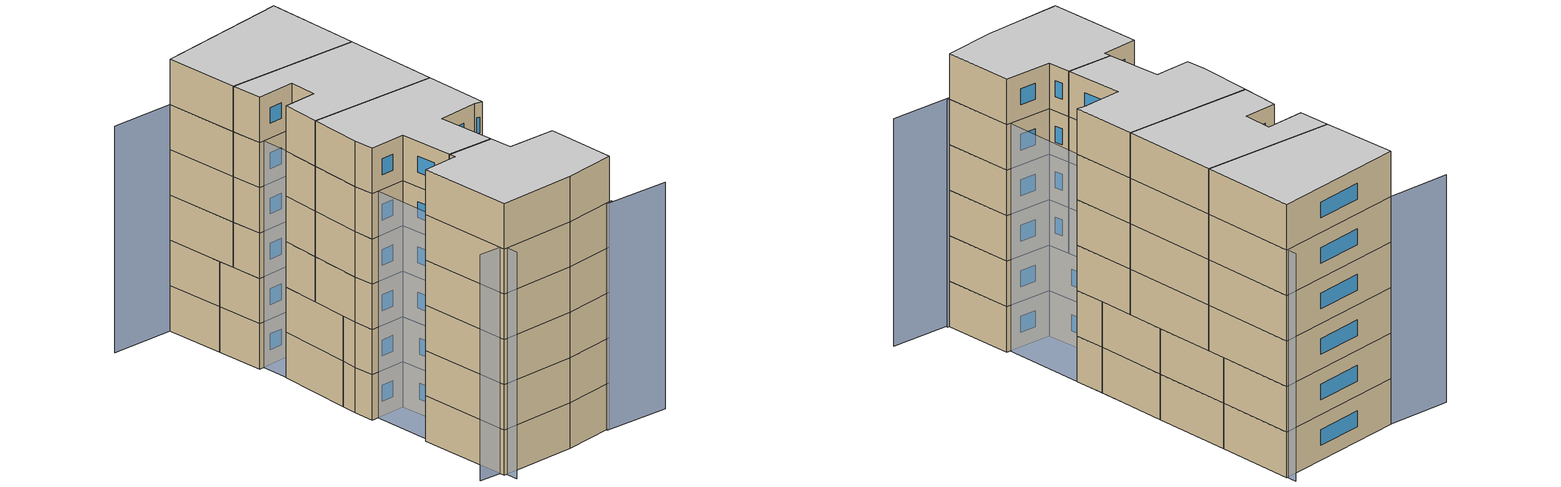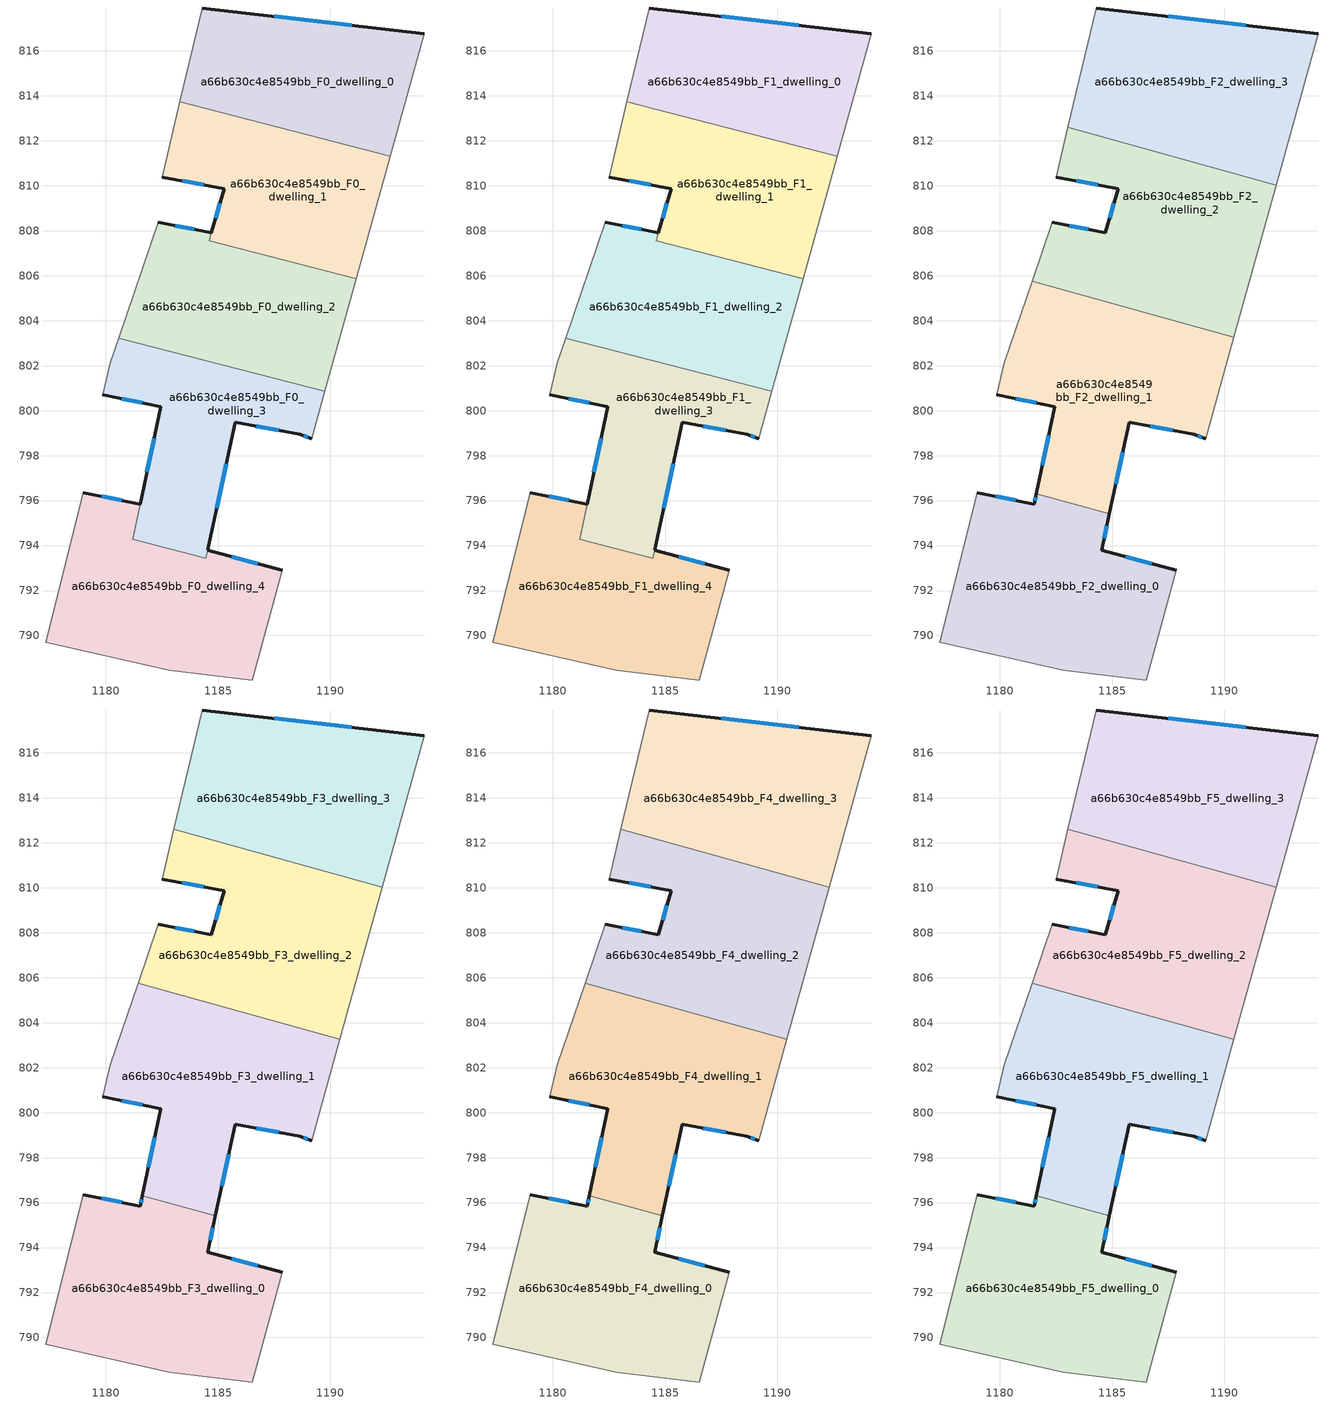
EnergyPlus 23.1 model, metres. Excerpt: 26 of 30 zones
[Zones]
a66b630c4e8549bb_F0_dwelling_0
 floor ground (EU_floor_Construction): 1194.17,816.77 1192.65,811.33 1183.3,813.74 1184.29,817.91 z0
 wall outside (EU_wall_Construction): 1194.17,816.77 1184.29,817.91 z0:3
 wall to a66b630c4e8549bb_F0_dwelling_1 (EU_wall_Construction): 1183.3,813.74 1192.65,811.33 z0:3
 wall adiabatic (EU_wall_Construction): 1184.29,817.91 1183.3,813.74 / 1192.65,811.33 1194.17,816.77 z0:3
 window (EU_Window_Construction): 1190.95,817.14 1187.5,817.54 z0.98:2.02
a66b630c4e8549bb_F0_dwelling_1
 floor ground (EU_floor_Construction): 1192.65,811.33 1191.14,805.87 1184.6,807.56 1184.7,807.92 1185.27,809.87 1182.51,810.39 1183.3,813.74 z0
 wall outside (EU_wall_Construction): 1182.51,810.39 1185.27,809.87 1184.7,807.92 z0:3
 wall adiabatic (EU_wall_Construction): 1183.3,813.74 1182.51,810.39 / 1191.14,805.87 1192.65,811.33 z0:3
 wall to a66b630c4e8549bb_F0_dwelling_2 (EU_wall_Construction): 1184.7,807.91 1184.6,807.56 1191.14,805.87 z0:3
 window (EU_Window_Construction): 1183.41,810.22 1184.37,810.04 / 1185.09,809.23 1184.89,808.55 z0.98:2.02
a66b630c4e8549bb_F0_dwelling_2
 floor ground (EU_floor_Construction): 1191.14,805.87 1189.75,800.86 1180.58,803.23 1182.33,808.38 1184.7,807.91 1184.6,807.56 z0
 wall outside (EU_wall_Construction): 1184.7,807.91 1182.33,808.38 z0:3
 wall adiabatic (EU_wall_Construction): 1182.33,808.38 1180.58,803.23 / 1189.75,800.86 1191.14,805.87 z0:3
 wall to a66b630c4e8549bb_F0_dwelling_3 (EU_wall_Construction): 1180.58,803.23 1189.75,800.86 z0:3
 window (EU_Window_Construction): 1183.93,808.06 1183.1,808.23 z0.98:2.02
a66b630c4e8549bb_F0_dwelling_3
 floor ground (EU_floor_Construction): 1189.75,800.86 1189.16,798.74 1188.63,798.95 1185.77,799.48 1184.45,793.43 1181.2,794.28 1182.46,800.17 1179.88,800.7 1180.21,802.13 1180.58,803.23 z0
 wall outside (EU_wall_Construction): 1179.88,800.7 1182.46,800.17 1181.53,795.84 / 1184.53,793.8 1185.77,799.48 1188.63,798.95 1189.16,798.74 z0:3
 wall to a66b630c4e8549bb_F0_dwelling_4 (EU_wall_Construction): 1181.53,795.84 1181.19,794.28 / 1184.45,793.43 1184.53,793.8 / 1181.2,794.28 1184.44,793.44 z0:3
 wall adiabatic (EU_wall_Construction): 1180.58,803.23 1180.21,802.13 1179.88,800.7 / 1189.16,798.74 1189.75,800.86 z0:3
 window (EU_Window_Construction): 1182.16,798.76 1181.83,797.25 / 1180.72,800.53 1181.62,800.34 / 1188.8,798.88 1188.99,798.81 / 1186.7,799.31 1187.7,799.12 / 1184.93,795.65 1185.37,797.63 z0.98:2.02
a66b630c4e8549bb_F0_dwelling_4
 floor ground (EU_floor_Construction): 1187.85,792.91 1186.53,788.02 1182.83,788.46 1177.34,789.7 1179.01,796.35 1181.53,795.84 1181.19,794.28 1184.45,793.43 1184.53,793.8 z0
 wall outside (EU_wall_Construction): 1187.85,792.91 1184.53,793.8 / 1181.53,795.84 1179.01,796.35 z0:3
 wall adiabatic (EU_wall_Construction): 1179.01,796.35 1177.34,789.7 1182.83,788.46 1186.53,788.02 1187.85,792.91 z0:3
 window (EU_Window_Construction): 1186.77,793.2 1185.61,793.51 / 1180.71,796.01 1179.83,796.18 z0.98:2.02
a66b630c4e8549bb_F1_dwelling_0
 floor to a66b630c4e8549bb_F0_dwelling_0 (EU_floor_Construction): 1194.17,816.77 1192.65,811.33 1183.3,813.74 1184.29,817.91 z3
 wall outside (EU_wall_Construction): 1194.17,816.77 1184.29,817.91 z3:6
 wall to a66b630c4e8549bb_F1_dwelling_1 (EU_wall_Construction): 1183.3,813.74 1192.65,811.33 z3:6
 wall adiabatic (EU_wall_Construction): 1184.29,817.91 1183.3,813.74 / 1192.65,811.33 1194.17,816.77 z3:6
 window (EU_Window_Construction): 1190.95,817.14 1187.5,817.54 z3.98:5.02
a66b630c4e8549bb_F1_dwelling_1
 floor to a66b630c4e8549bb_F0_dwelling_1 (EU_floor_Construction): 1192.65,811.33 1191.14,805.87 1184.6,807.56 1184.7,807.92 1185.27,809.87 1182.51,810.39 1183.3,813.74 z3
 wall outside (EU_wall_Construction): 1182.51,810.39 1185.27,809.87 1184.7,807.92 z3:6
 wall adiabatic (EU_wall_Construction): 1183.3,813.74 1182.51,810.39 / 1191.14,805.87 1192.65,811.33 z3:6
 wall to a66b630c4e8549bb_F1_dwelling_2 (EU_wall_Construction): 1184.7,807.91 1184.6,807.56 1191.14,805.87 z3:6
 window (EU_Window_Construction): 1183.41,810.22 1184.37,810.04 / 1185.09,809.23 1184.89,808.55 z3.98:5.02
a66b630c4e8549bb_F1_dwelling_2
 floor to a66b630c4e8549bb_F0_dwelling_2 (EU_floor_Construction): 1191.14,805.87 1189.75,800.86 1180.58,803.23 1182.33,808.38 1184.7,807.91 1184.6,807.56 z3
 wall outside (EU_wall_Construction): 1184.7,807.91 1182.33,808.38 z3:6
 wall adiabatic (EU_wall_Construction): 1182.33,808.38 1180.58,803.23 / 1189.75,800.86 1191.14,805.87 z3:6
 wall to a66b630c4e8549bb_F1_dwelling_3 (EU_wall_Construction): 1180.58,803.23 1189.75,800.86 z3:6
 window (EU_Window_Construction): 1183.93,808.06 1183.1,808.23 z3.98:5.02
a66b630c4e8549bb_F1_dwelling_3
 floor to a66b630c4e8549bb_F0_dwelling_3 (EU_floor_Construction): 1189.75,800.86 1189.16,798.74 1188.63,798.95 1185.77,799.48 1184.53,793.8 1184.44,793.44 1181.19,794.28 1181.53,795.84 1182.46,800.17 1179.88,800.7 1180.21,802.13 1180.58,803.23 z3
 wall outside (EU_wall_Construction): 1179.88,800.7 1182.46,800.17 1181.53,795.84 / 1184.53,793.8 1185.77,799.48 1188.63,798.95 1189.16,798.74 z3:6
 wall to a66b630c4e8549bb_F1_dwelling_4 (EU_wall_Construction): 1181.53,795.84 1181.19,794.28 / 1184.45,793.43 1184.53,793.8 / 1181.2,794.28 1184.44,793.44 z3:6
 wall adiabatic (EU_wall_Construction): 1180.58,803.23 1180.21,802.13 1179.88,800.7 / 1189.16,798.74 1189.75,800.86 z3:6
 window (EU_Window_Construction): 1182.16,798.76 1181.83,797.25 / 1180.72,800.53 1181.62,800.34 / 1188.8,798.88 1188.99,798.81 / 1186.7,799.31 1187.7,799.12 / 1184.93,795.65 1185.37,797.63 z3.98:5.02
a66b630c4e8549bb_F1_dwelling_4
 floor to a66b630c4e8549bb_F0_dwelling_4 (EU_floor_Construction): 1187.85,792.91 1186.53,788.02 1182.83,788.46 1177.34,789.7 1179.01,796.35 1181.53,795.84 1181.19,794.28 1184.45,793.43 1184.53,793.8 z3
 wall outside (EU_wall_Construction): 1187.85,792.91 1184.53,793.8 / 1181.53,795.84 1179.01,796.35 z3:6
 wall adiabatic (EU_wall_Construction): 1179.01,796.35 1177.34,789.7 1182.83,788.46 1186.53,788.02 1187.85,792.91 z3:6
 window (EU_Window_Construction): 1186.77,793.2 1185.61,793.51 / 1180.71,796.01 1179.83,796.18 z3.98:5.02
a66b630c4e8549bb_F2_dwelling_0
 floor to a66b630c4e8549bb_F1_dwelling_4 (EU_floor_Construction): 1187.85,792.91 1186.53,788.02 1182.83,788.46 1177.34,789.7 1179.01,796.35 1181.53,795.84 1181.19,794.28 1184.45,793.43 1184.53,793.8 z6
 floor to a66b630c4e8549bb_F1_dwelling_3 (EU_floor_Construction): 1184.88,795.41 1184.45,793.44 1181.19,794.28 1181.63,796.31 z6
 wall outside (EU_wall_Construction): 1187.85,792.91 1184.53,793.8 1184.88,795.41 / 1181.63,796.31 1181.53,795.84 1179.01,796.35 z6:9
 wall adiabatic (EU_wall_Construction): 1179.01,796.35 1177.34,789.7 1182.83,788.46 1186.53,788.02 1187.85,792.91 z6:9
 wall to a66b630c4e8549bb_F2_dwelling_1 (EU_wall_Construction): 1184.88,795.41 1181.63,796.31 z6:9
 window (EU_Window_Construction): 1186.77,793.2 1185.61,793.51 / 1180.71,796.01 1179.83,796.18 / 1181.6,796.16 1181.56,795.99 / 1184.64,794.32 1184.77,794.89 z6.98:8.02
a66b630c4e8549bb_F2_dwelling_1
 floor to a66b630c4e8549bb_F1_dwelling_3 (EU_floor_Construction): 1189.75,800.86 1189.16,798.74 1188.63,798.95 1185.77,799.48 1184.88,795.41 1181.63,796.31 1182.46,800.17 1179.88,800.7 1180.21,802.13 1180.58,803.23 z6
 floor to a66b630c4e8549bb_F1_dwelling_2 (EU_floor_Construction): 1190.42,803.27 1189.75,800.86 1180.58,803.23 1181.44,805.75 z6
 wall outside (EU_wall_Construction): 1184.88,795.41 1185.77,799.48 1188.63,798.95 1189.16,798.74 / 1179.88,800.7 1182.46,800.17 1181.63,796.31 z6:9
 wall to a66b630c4e8549bb_F2_dwelling_2 (EU_wall_Construction): 1190.42,803.27 1181.44,805.75 z6:9
 wall adiabatic (EU_wall_Construction): 1189.16,798.74 1190.42,803.27 / 1181.44,805.75 1180.21,802.13 1179.88,800.7 z6:9
 window (EU_Window_Construction): 1188.8,798.88 1188.99,798.81 / 1186.7,799.31 1187.7,799.12 / 1185.17,796.73 1185.48,798.16 / 1182.19,798.92 1181.9,797.57 / 1180.72,800.53 1181.62,800.34 z6.98:8.02
a66b630c4e8549bb_F2_dwelling_2
 floor to a66b630c4e8549bb_F1_dwelling_1 (EU_floor_Construction): 1192.29,810.03 1191.14,805.87 1184.6,807.56 1184.7,807.92 1185.27,809.87 1182.51,810.39 1183.03,812.6 z6
 floor to a66b630c4e8549bb_F1_dwelling_2 (EU_floor_Construction): 1191.14,805.87 1190.42,803.27 1181.44,805.75 1182.33,808.38 1184.7,807.91 1184.6,807.56 z6
 wall outside (EU_wall_Construction): 1182.51,810.39 1185.27,809.87 1184.7,807.91 1182.33,808.38 z6:9
 wall adiabatic (EU_wall_Construction): 1183.03,812.6 1182.51,810.39 / 1190.42,803.27 1192.29,810.03 / 1182.33,808.38 1181.44,805.75 z6:9
 wall to a66b630c4e8549bb_F2_dwelling_3 (EU_wall_Construction): 1192.29,810.03 1183.03,812.6 z6:9
 window (EU_Window_Construction): 1183.93,808.06 1183.1,808.23 / 1185.08,809.23 1184.89,808.55 / 1183.41,810.22 1184.37,810.04 z6.98:8.02
a66b630c4e8549bb_F2_dwelling_3
 floor to a66b630c4e8549bb_F1_dwelling_0 (EU_floor_Construction): 1194.17,816.77 1192.65,811.33 1183.3,813.74 1184.29,817.91 z6
 floor to a66b630c4e8549bb_F1_dwelling_1 (EU_floor_Construction): 1192.65,811.33 1192.29,810.03 1183.03,812.6 1183.3,813.74 z6
 wall outside (EU_wall_Construction): 1194.17,816.77 1184.29,817.91 z6:9
 wall adiabatic (EU_wall_Construction): 1184.29,817.91 1183.03,812.6 / 1192.29,810.03 1194.17,816.77 z6:9
 window (EU_Window_Construction): 1190.95,817.14 1187.5,817.54 z6.98:8.02
a66b630c4e8549bb_F3_dwelling_0
 floor to a66b630c4e8549bb_F2_dwelling_0 (EU_floor_Construction): 1184.88,795.41 1184.53,793.8 1187.85,792.91 1186.53,788.02 1182.83,788.46 1177.34,789.7 1179.01,796.35 1181.53,795.84 1181.63,796.31 z9
 wall outside (EU_wall_Construction): 1187.85,792.91 1184.53,793.8 1184.88,795.41 / 1181.63,796.31 1181.53,795.84 1179.01,796.35 z9:12
 wall adiabatic (EU_wall_Construction): 1179.01,796.35 1177.34,789.7 1182.83,788.46 1186.53,788.02 1187.85,792.91 z9:12
 wall to a66b630c4e8549bb_F3_dwelling_1 (EU_wall_Construction): 1184.88,795.41 1181.63,796.31 z9:12
 window (EU_Window_Construction): 1186.77,793.2 1185.61,793.51 / 1180.71,796.01 1179.83,796.18 / 1181.6,796.16 1181.56,795.99 / 1184.64,794.32 1184.77,794.89 z9.98:11.02
a66b630c4e8549bb_F3_dwelling_1
 floor to a66b630c4e8549bb_F2_dwelling_1 (EU_floor_Construction): 1190.42,803.27 1189.16,798.74 1188.63,798.95 1185.77,799.48 1184.88,795.41 1181.63,796.31 1182.46,800.17 1179.88,800.7 1180.21,802.13 1181.44,805.75 z9
 wall outside (EU_wall_Construction): 1184.88,795.41 1185.77,799.48 1188.63,798.95 1189.16,798.74 / 1179.88,800.7 1182.46,800.17 1181.63,796.31 z9:12
 wall to a66b630c4e8549bb_F3_dwelling_2 (EU_wall_Construction): 1190.42,803.27 1181.44,805.75 z9:12
 wall adiabatic (EU_wall_Construction): 1189.16,798.74 1190.42,803.27 / 1181.44,805.75 1180.21,802.13 1179.88,800.7 z9:12
 window (EU_Window_Construction): 1188.8,798.88 1188.99,798.81 / 1186.7,799.31 1187.7,799.12 / 1185.17,796.73 1185.48,798.16 / 1182.19,798.92 1181.9,797.57 / 1180.72,800.53 1181.62,800.34 z9.98:11.02
a66b630c4e8549bb_F3_dwelling_2
 floor to a66b630c4e8549bb_F2_dwelling_2 (EU_floor_Construction): 1192.29,810.03 1190.42,803.27 1181.44,805.75 1182.33,808.38 1184.7,807.91 1185.27,809.87 1182.51,810.39 1183.03,812.6 z9
 wall outside (EU_wall_Construction): 1182.51,810.39 1185.27,809.87 1184.7,807.91 1182.33,808.38 z9:12
 wall adiabatic (EU_wall_Construction): 1183.03,812.6 1182.51,810.39 / 1190.42,803.27 1192.29,810.03 / 1182.33,808.38 1181.44,805.75 z9:12
 wall to a66b630c4e8549bb_F3_dwelling_3 (EU_wall_Construction): 1192.29,810.03 1183.03,812.6 z9:12
 window (EU_Window_Construction): 1183.93,808.06 1183.1,808.23 / 1185.08,809.23 1184.89,808.55 / 1183.41,810.22 1184.37,810.04 z9.98:11.02
a66b630c4e8549bb_F3_dwelling_3
 floor to a66b630c4e8549bb_F2_dwelling_3 (EU_floor_Construction): 1194.17,816.77 1192.29,810.03 1183.03,812.6 1184.29,817.91 z9
 wall outside (EU_wall_Construction): 1194.17,816.77 1184.29,817.91 z9:12
 wall adiabatic (EU_wall_Construction): 1184.29,817.91 1183.03,812.6 / 1192.29,810.03 1194.17,816.77 z9:12
 window (EU_Window_Construction): 1190.95,817.14 1187.5,817.54 z9.98:11.02
a66b630c4e8549bb_F4_dwelling_0
 floor to a66b630c4e8549bb_F3_dwelling_0 (EU_floor_Construction): 1184.88,795.41 1184.53,793.8 1187.85,792.91 1186.53,788.02 1182.83,788.46 1177.34,789.7 1179.01,796.35 1181.53,795.84 1181.63,796.31 z12
 wall outside (EU_wall_Construction): 1187.85,792.91 1184.53,793.8 1184.88,795.41 / 1181.63,796.31 1181.53,795.84 1179.01,796.35 z12:15
 wall adiabatic (EU_wall_Construction): 1179.01,796.35 1177.34,789.7 1182.83,788.46 1186.53,788.02 1187.85,792.91 z12:15
 wall to a66b630c4e8549bb_F4_dwelling_1 (EU_wall_Construction): 1184.88,795.41 1181.63,796.31 z12:15
 window (EU_Window_Construction): 1186.77,793.2 1185.61,793.51 / 1180.71,796.01 1179.83,796.18 / 1181.6,796.16 1181.56,795.99 / 1184.64,794.32 1184.77,794.89 z12.98:14.02
a66b630c4e8549bb_F4_dwelling_1
 floor to a66b630c4e8549bb_F3_dwelling_1 (EU_floor_Construction): 1190.42,803.27 1189.16,798.74 1188.63,798.95 1185.77,799.48 1184.88,795.41 1181.63,796.31 1182.46,800.17 1179.88,800.7 1180.21,802.13 1181.44,805.75 z12
 wall outside (EU_wall_Construction): 1184.88,795.41 1185.77,799.48 1188.63,798.95 1189.16,798.74 / 1179.88,800.7 1182.46,800.17 1181.63,796.31 z12:15
 wall to a66b630c4e8549bb_F4_dwelling_2 (EU_wall_Construction): 1190.42,803.27 1181.44,805.75 z12:15
 wall adiabatic (EU_wall_Construction): 1189.16,798.74 1190.42,803.27 / 1181.44,805.75 1180.21,802.13 1179.88,800.7 z12:15
 window (EU_Window_Construction): 1188.8,798.88 1188.99,798.81 / 1186.7,799.31 1187.7,799.12 / 1185.17,796.73 1185.48,798.16 / 1182.19,798.92 1181.9,797.57 / 1180.72,800.53 1181.62,800.34 z12.98:14.02
a66b630c4e8549bb_F4_dwelling_2
 floor to a66b630c4e8549bb_F3_dwelling_2 (EU_floor_Construction): 1192.29,810.03 1190.42,803.27 1181.44,805.75 1182.33,808.38 1184.7,807.91 1185.27,809.87 1182.51,810.39 1183.03,812.6 z12
 wall outside (EU_wall_Construction): 1182.51,810.39 1185.27,809.87 1184.7,807.91 1182.33,808.38 z12:15
 wall adiabatic (EU_wall_Construction): 1183.03,812.6 1182.51,810.39 / 1190.42,803.27 1192.29,810.03 / 1182.33,808.38 1181.44,805.75 z12:15
 wall to a66b630c4e8549bb_F4_dwelling_3 (EU_wall_Construction): 1192.29,810.03 1183.03,812.6 z12:15
 window (EU_Window_Construction): 1183.93,808.06 1183.1,808.23 / 1185.08,809.23 1184.89,808.55 / 1183.41,810.22 1184.37,810.04 z12.98:14.02
a66b630c4e8549bb_F4_dwelling_3
 floor to a66b630c4e8549bb_F3_dwelling_3 (EU_floor_Construction): 1194.17,816.77 1192.29,810.03 1183.03,812.6 1184.29,817.91 z12
 wall outside (EU_wall_Construction): 1194.17,816.77 1184.29,817.91 z12:15
 wall adiabatic (EU_wall_Construction): 1184.29,817.91 1183.03,812.6 / 1192.29,810.03 1194.17,816.77 z12:15
 window (EU_Window_Construction): 1190.95,817.14 1187.5,817.54 z12.98:14.02
a66b630c4e8549bb_F5_dwelling_0
 floor to a66b630c4e8549bb_F4_dwelling_0 (EU_floor_Construction): 1184.88,795.41 1184.53,793.8 1187.85,792.91 1186.53,788.02 1182.83,788.46 1177.34,789.7 1179.01,796.35 1181.53,795.84 1181.63,796.31 z15
 wall outside (EU_wall_Construction): 1187.85,792.91 1184.53,793.8 1184.88,795.41 / 1181.63,796.31 1181.53,795.84 1179.01,796.35 z15:18
 wall adiabatic (EU_wall_Construction): 1179.01,796.35 1177.34,789.7 1182.83,788.46 1186.53,788.02 1187.85,792.91 z15:18
 wall to a66b630c4e8549bb_F5_dwelling_1 (EU_wall_Construction): 1184.88,795.41 1181.63,796.31 z15:18
 window (EU_Window_Construction): 1186.77,793.2 1185.61,793.51 / 1180.71,796.01 1179.83,796.18 / 1181.6,796.16 1181.56,795.99 / 1184.64,794.32 1184.77,794.89 z15.98:17.02
 ceiling to a66b630c4e8549bb_F6_dwelling_0 (EU_floor_Construction): 1186.53,788.02 1187.85,792.91 1184.53,793.8 1184.88,795.41 1181.63,796.31 1181.53,795.84 1179.01,796.35 1177.34,789.7 1182.83,788.46 z18
a66b630c4e8549bb_F5_dwelling_1
 floor to a66b630c4e8549bb_F4_dwelling_1 (EU_floor_Construction): 1190.42,803.27 1189.16,798.74 1188.63,798.95 1185.77,799.48 1184.88,795.41 1181.63,796.31 1182.46,800.17 1179.88,800.7 1180.21,802.13 1181.44,805.75 z15
 wall outside (EU_wall_Construction): 1184.88,795.41 1185.77,799.48 1188.63,798.95 1189.16,798.74 / 1179.88,800.7 1182.46,800.17 1181.63,796.31 z15:18
 wall to a66b630c4e8549bb_F5_dwelling_2 (EU_wall_Construction): 1190.42,803.27 1181.44,805.75 z15:18
 wall adiabatic (EU_wall_Construction): 1189.16,798.74 1190.42,803.27 / 1181.44,805.75 1180.21,802.13 1179.88,800.7 z15:18
 window (EU_Window_Construction): 1188.8,798.88 1188.99,798.81 / 1186.7,799.31 1187.7,799.12 / 1185.17,796.73 1185.48,798.16 / 1182.19,798.92 1181.9,797.57 / 1180.72,800.53 1181.62,800.34 z15.98:17.02
 ceiling to a66b630c4e8549bb_F6_dwelling_1 (EU_floor_Construction): 1189.16,798.74 1190.42,803.27 1181.44,805.75 1180.21,802.13 1179.88,800.7 1182.46,800.17 1181.63,796.31 1184.88,795.41 1185.77,799.48 1188.63,798.95 z18
a66b630c4e8549bb_F5_dwelling_2
 floor to a66b630c4e8549bb_F4_dwelling_2 (EU_floor_Construction): 1192.29,810.03 1190.42,803.27 1181.44,805.75 1182.33,808.38 1184.7,807.91 1185.27,809.87 1182.51,810.39 1183.03,812.6 z15
 wall outside (EU_wall_Construction): 1182.51,810.39 1185.27,809.87 1184.7,807.91 1182.33,808.38 z15:18
 wall adiabatic (EU_wall_Construction): 1183.03,812.6 1182.51,810.39 / 1190.42,803.27 1192.29,810.03 / 1182.33,808.38 1181.44,805.75 z15:18
 wall to a66b630c4e8549bb_F5_dwelling_3 (EU_wall_Construction): 1192.29,810.03 1183.03,812.6 z15:18
 window (EU_Window_Construction): 1183.93,808.06 1183.1,808.23 / 1185.08,809.23 1184.89,808.55 / 1183.41,810.22 1184.37,810.04 z15.98:17.02
 ceiling to a66b630c4e8549bb_F6_dwelling_2 (EU_floor_Construction): 1190.42,803.27 1192.29,810.03 1183.03,812.6 1182.51,810.39 1185.27,809.87 1184.7,807.91 1182.33,808.38 1181.44,805.75 z18
a66b630c4e8549bb_F5_dwelling_3
 floor to a66b630c4e8549bb_F4_dwelling_3 (EU_floor_Construction): 1194.17,816.77 1192.29,810.03 1183.03,812.6 1184.29,817.91 z15
 wall outside (EU_wall_Construction): 1194.17,816.77 1184.29,817.91 z15:18
 wall adiabatic (EU_wall_Construction): 1184.29,817.91 1183.03,812.6 / 1192.29,810.03 1194.17,816.77 z15:18
 window (EU_Window_Construction): 1190.95,817.14 1187.5,817.54 z15.98:17.02
 ceiling to a66b630c4e8549bb_F6_dwelling_3 (EU_floor_Construction): 1192.29,810.03 1194.17,816.77 1184.29,817.91 1183.03,812.6 z18
shading: 1181.86,789.42 1186.72,787.96 / 1175.9,790.49 1182.92,788.43 / 1190.74,786.7 1186.2,787.94 / 1186.2,787.94 1194.29,817.48 / 1179.86,819.04 1184.73,817.8 / 1184.73,817.8 1177.33,788.79 z0:15
[Building]
EU S2 Campaign: North Axis=0; Terrain=City; Solar Distribution=FullExterior
[Site:Location]
Bologna: Latitude=44.5; Longitude=11.25; Time Zone=1; Elevation=37
[SizingPeriod:WeatherFileDays]
AnnualSizingPeriod: Begin Month=1; Begin Day of Month=1; End Month=12; End Day of Month=31; Day of Week for Start Day=Monday; Use Weather File Daylight Saving Period=No; Use Weather File Rain and Snow Indicators=No
[MATERIAL]
EU_InternalMass_Material: Roughness=MediumRough; Thickness=0.1; Conductivity=1; Density=1800; Specific Heat=900; Thermal Absorptance=0.9; Solar Absorptance=0.7; Visible Absorptance=0.7
[MATERIAL:NOMASS] Roughness=MediumRough; Thermal Absorptance=0.9; Solar Absorptance=0.7; Visible Absorptance=0.7
Name | Thermal Resistance
EU_wall_NoMass | 0.905828
EU_floor_NoMass | 0.67114
[WINDOWMATERIAL:SIMPLEGLAZINGSYSTEM]
EU_Window_SimpleGlazing: UFactor=4.52486; Solar Heat Gain Coefficient=0.85; Visible Transmittance=0.85
[CONSTRUCTION]
EU_wall_Construction: EU_wall_NoMass
EU_floor_Construction: EU_floor_NoMass
EU_Window_Construction: EU_Window_SimpleGlazing
EU_InternalMass_Construction: EU_InternalMass_Material
[ZONE] Type=1; Multiplier=1; Ceiling Height=autocalculate; Floor Area=autocalculate; Part of Total Floor Area=Yes
Name | Volume
a66b630c4e8549bb_F0_dwelling_0; a66b630c4e8549bb_F1_dwelling_0 | 145.3125
a66b630c4e8549bb_F2_dwelling_0; a66b630c4e8549bb_F3_dwelling_0; a66b630c4e8549bb_F4_dwelling_0; a66b630c4e8549bb_F5_dwelling_0 | 181.632
a66b630c4e8549bb_F0_dwelling_1 | 143.148
a66b630c4e8549bb_F1_dwelling_1 | 143.155
a66b630c4e8549bb_F2_dwelling_1; a66b630c4e8549bb_F3_dwelling_1; a66b630c4e8549bb_F4_dwelling_1; a66b630c4e8549bb_F5_dwelling_1 | 181.608
a66b630c4e8549bb_F0_dwelling_2; a66b630c4e8549bb_F1_dwelling_2 | 147.436
a66b630c4e8549bb_F2_dwelling_2; a66b630c4e8549bb_F3_dwelling_2; a66b630c4e8549bb_F4_dwelling_2; a66b630c4e8549bb_F5_dwelling_2 | 181.642
a66b630c4e8549bb_F0_dwelling_3 | 129.669
a66b630c4e8549bb_F1_dwelling_3 | 129.716
a66b630c4e8549bb_F2_dwelling_3; a66b630c4e8549bb_F3_dwelling_3; a66b630c4e8549bb_F4_dwelling_3; a66b630c4e8549bb_F5_dwelling_3 | 181.619
a66b630c4e8549bb_F0_dwelling_4; a66b630c4e8549bb_F1_dwelling_4 | 160.912
[INTERNALMASS] Construction=EU_InternalMass_Construction
Name | Zone or ZoneList | Surface Area
a66b630c4e8549bb_F0_dwelling_0_EU_InternalMass | a66b630c4e8549bb_F0_dwelling_0 | 48.4373
a66b630c4e8549bb_F0_dwelling_1_EU_InternalMass | a66b630c4e8549bb_F0_dwelling_1 | 47.7204
a66b630c4e8549bb_F0_dwelling_2_EU_InternalMass | a66b630c4e8549bb_F0_dwelling_2 | 49.1456
a66b630c4e8549bb_F0_dwelling_3_EU_InternalMass | a66b630c4e8549bb_F0_dwelling_3 | 43.2406
a66b630c4e8549bb_F0_dwelling_4_EU_InternalMass | a66b630c4e8549bb_F0_dwelling_4 | 53.6383
a66b630c4e8549bb_F1_dwelling_0_EU_InternalMass | a66b630c4e8549bb_F1_dwelling_0 | 48.4373
a66b630c4e8549bb_F1_dwelling_1_EU_InternalMass | a66b630c4e8549bb_F1_dwelling_1 | 47.7204
a66b630c4e8549bb_F1_dwelling_2_EU_InternalMass | a66b630c4e8549bb_F1_dwelling_2 | 49.1456
a66b630c4e8549bb_F1_dwelling_3_EU_InternalMass | a66b630c4e8549bb_F1_dwelling_3 | 43.2406
a66b630c4e8549bb_F1_dwelling_4_EU_InternalMass | a66b630c4e8549bb_F1_dwelling_4 | 53.6383
a66b630c4e8549bb_F2_dwelling_0_EU_InternalMass | a66b630c4e8549bb_F2_dwelling_0 | 60.5439
a66b630c4e8549bb_F2_dwelling_1_EU_InternalMass | a66b630c4e8549bb_F2_dwelling_1 | 60.5364
a66b630c4e8549bb_F2_dwelling_2_EU_InternalMass | a66b630c4e8549bb_F2_dwelling_2 | 60.5471
a66b630c4e8549bb_F2_dwelling_3_EU_InternalMass | a66b630c4e8549bb_F2_dwelling_3 | 60.5397
a66b630c4e8549bb_F3_dwelling_0_EU_InternalMass | a66b630c4e8549bb_F3_dwelling_0 | 60.5439
a66b630c4e8549bb_F3_dwelling_1_EU_InternalMass | a66b630c4e8549bb_F3_dwelling_1 | 60.5364
a66b630c4e8549bb_F3_dwelling_2_EU_InternalMass | a66b630c4e8549bb_F3_dwelling_2 | 60.5471
a66b630c4e8549bb_F3_dwelling_3_EU_InternalMass | a66b630c4e8549bb_F3_dwelling_3 | 60.5397
a66b630c4e8549bb_F4_dwelling_0_EU_InternalMass | a66b630c4e8549bb_F4_dwelling_0 | 60.5439
a66b630c4e8549bb_F4_dwelling_1_EU_InternalMass | a66b630c4e8549bb_F4_dwelling_1 | 60.5364
a66b630c4e8549bb_F4_dwelling_2_EU_InternalMass | a66b630c4e8549bb_F4_dwelling_2 | 60.5471
a66b630c4e8549bb_F4_dwelling_3_EU_InternalMass | a66b630c4e8549bb_F4_dwelling_3 | 60.5397
a66b630c4e8549bb_F5_dwelling_0_EU_InternalMass | a66b630c4e8549bb_F5_dwelling_0 | 60.5439
a66b630c4e8549bb_F5_dwelling_1_EU_InternalMass | a66b630c4e8549bb_F5_dwelling_1 | 60.5364
a66b630c4e8549bb_F5_dwelling_2_EU_InternalMass | a66b630c4e8549bb_F5_dwelling_2 | 60.5471
a66b630c4e8549bb_F5_dwelling_3_EU_InternalMass | a66b630c4e8549bb_F5_dwelling_3 | 60.5397
[OTHEREQUIPMENT] Fuel Type=Electricity; Design Level Calculation Method=Watts/Area; Power per Zone Floor Area=1; Fraction Latent=0; Fraction Radiant=0; Fraction Lost=0; Carbon Dioxide Generation Rate=0; EndUse Subcategory=EU_Step8_InternalGains
Name | Zone or ZoneList or Space or SpaceList | Schedule
EU_Step8_InternalGain_a66b630c4e8549bb_F0_dwelling_0_f000 | a66b630c4e8549bb_F0_dwelling_0 | EU_Step8_GainSchedule_a66b630c4e8549bb_F0_dwelling_0_f000
EU_Step8_InternalGain_a66b630c4e8549bb_F0_dwelling_1_f000 | a66b630c4e8549bb_F0_dwelling_1 | EU_Step8_GainSchedule_a66b630c4e8549bb_F0_dwelling_1_f000
EU_Step8_InternalGain_a66b630c4e8549bb_F0_dwelling_2_f000 | a66b630c4e8549bb_F0_dwelling_2 | EU_Step8_GainSchedule_a66b630c4e8549bb_F0_dwelling_2_f000
EU_Step8_InternalGain_a66b630c4e8549bb_F0_dwelling_3_f000 | a66b630c4e8549bb_F0_dwelling_3 | EU_Step8_GainSchedule_a66b630c4e8549bb_F0_dwelling_3_f000
EU_Step8_InternalGain_a66b630c4e8549bb_F0_dwelling_4_f000 | a66b630c4e8549bb_F0_dwelling_4 | EU_Step8_GainSchedule_a66b630c4e8549bb_F0_dwelling_4_f000
EU_Step8_InternalGain_a66b630c4e8549bb_F1_dwelling_0_f000 | a66b630c4e8549bb_F1_dwelling_0 | EU_Step8_GainSchedule_a66b630c4e8549bb_F1_dwelling_0_f000
EU_Step8_InternalGain_a66b630c4e8549bb_F1_dwelling_1_f000 | a66b630c4e8549bb_F1_dwelling_1 | EU_Step8_GainSchedule_a66b630c4e8549bb_F1_dwelling_1_f000
EU_Step8_InternalGain_a66b630c4e8549bb_F1_dwelling_2_f000 | a66b630c4e8549bb_F1_dwelling_2 | EU_Step8_GainSchedule_a66b630c4e8549bb_F1_dwelling_2_f000
EU_Step8_InternalGain_a66b630c4e8549bb_F1_dwelling_3_f000 | a66b630c4e8549bb_F1_dwelling_3 | EU_Step8_GainSchedule_a66b630c4e8549bb_F1_dwelling_3_f000
EU_Step8_InternalGain_a66b630c4e8549bb_F1_dwelling_4_f000 | a66b630c4e8549bb_F1_dwelling_4 | EU_Step8_GainSchedule_a66b630c4e8549bb_F1_dwelling_4_f000
EU_Step8_InternalGain_a66b630c4e8549bb_F2_dwelling_0_f000 | a66b630c4e8549bb_F2_dwelling_0 | EU_Step8_GainSchedule_a66b630c4e8549bb_F2_dwelling_0_f000
EU_Step8_InternalGain_a66b630c4e8549bb_F2_dwelling_1_f000 | a66b630c4e8549bb_F2_dwelling_1 | EU_Step8_GainSchedule_a66b630c4e8549bb_F2_dwelling_1_f000
EU_Step8_InternalGain_a66b630c4e8549bb_F2_dwelling_2_f000 | a66b630c4e8549bb_F2_dwelling_2 | EU_Step8_GainSchedule_a66b630c4e8549bb_F2_dwelling_2_f000
EU_Step8_InternalGain_a66b630c4e8549bb_F2_dwelling_3_f000 | a66b630c4e8549bb_F2_dwelling_3 | EU_Step8_GainSchedule_a66b630c4e8549bb_F2_dwelling_3_f000
EU_Step8_InternalGain_a66b630c4e8549bb_F3_dwelling_0_f000 | a66b630c4e8549bb_F3_dwelling_0 | EU_Step8_GainSchedule_a66b630c4e8549bb_F3_dwelling_0_f000
EU_Step8_InternalGain_a66b630c4e8549bb_F3_dwelling_1_f000 | a66b630c4e8549bb_F3_dwelling_1 | EU_Step8_GainSchedule_a66b630c4e8549bb_F3_dwelling_1_f000
EU_Step8_InternalGain_a66b630c4e8549bb_F3_dwelling_2_f000 | a66b630c4e8549bb_F3_dwelling_2 | EU_Step8_GainSchedule_a66b630c4e8549bb_F3_dwelling_2_f000
EU_Step8_InternalGain_a66b630c4e8549bb_F3_dwelling_3_f000 | a66b630c4e8549bb_F3_dwelling_3 | EU_Step8_GainSchedule_a66b630c4e8549bb_F3_dwelling_3_f000
EU_Step8_InternalGain_a66b630c4e8549bb_F4_dwelling_0_f000 | a66b630c4e8549bb_F4_dwelling_0 | EU_Step8_GainSchedule_a66b630c4e8549bb_F4_dwelling_0_f000
EU_Step8_InternalGain_a66b630c4e8549bb_F4_dwelling_1_f000 | a66b630c4e8549bb_F4_dwelling_1 | EU_Step8_GainSchedule_a66b630c4e8549bb_F4_dwelling_1_f000
EU_Step8_InternalGain_a66b630c4e8549bb_F4_dwelling_2_f000 | a66b630c4e8549bb_F4_dwelling_2 | EU_Step8_GainSchedule_a66b630c4e8549bb_F4_dwelling_2_f000
EU_Step8_InternalGain_a66b630c4e8549bb_F4_dwelling_3_f000 | a66b630c4e8549bb_F4_dwelling_3 | EU_Step8_GainSchedule_a66b630c4e8549bb_F4_dwelling_3_f000
EU_Step8_InternalGain_a66b630c4e8549bb_F5_dwelling_0_f000 | a66b630c4e8549bb_F5_dwelling_0 | EU_Step8_GainSchedule_a66b630c4e8549bb_F5_dwelling_0_f000
EU_Step8_InternalGain_a66b630c4e8549bb_F5_dwelling_1_f000 | a66b630c4e8549bb_F5_dwelling_1 | EU_Step8_GainSchedule_a66b630c4e8549bb_F5_dwelling_1_f000
EU_Step8_InternalGain_a66b630c4e8549bb_F5_dwelling_2_f000 | a66b630c4e8549bb_F5_dwelling_2 | EU_Step8_GainSchedule_a66b630c4e8549bb_F5_dwelling_2_f000
EU_Step8_InternalGain_a66b630c4e8549bb_F5_dwelling_3_f000 | a66b630c4e8549bb_F5_dwelling_3 | EU_Step8_GainSchedule_a66b630c4e8549bb_F5_dwelling_3_f000
[ZONEVENTILATION:DESIGNFLOWRATE] Schedule=EU_AlwaysOn; Design Flow Rate Calculation Method=AirChanges/Hour; Air Changes per Hour=0.73129; Ventilation Type=Natural; Fan Pressure Rise=0; Fan Total Efficiency=1; Constant Term Coefficient=1; Temperature Term Coefficient=0; Velocity Term Coefficient=0; Velocity Squared Term Coefficient=0; Minimum Indoor Temperature=-100; Maximum Indoor Temperature=100; Delta Temperature=-100; Minimum Outdoor Temperature=-100; Maximum Outdoor Temperature=100; Maximum Wind Speed=40
Name | Zone or ZoneList or Space or SpaceList
EU_ConstantAir_a66b630c4e8549bb_F0_dwelling_0 | a66b630c4e8549bb_F0_dwelling_0
EU_ConstantAir_a66b630c4e8549bb_F0_dwelling_1 | a66b630c4e8549bb_F0_dwelling_1
EU_ConstantAir_a66b630c4e8549bb_F0_dwelling_2 | a66b630c4e8549bb_F0_dwelling_2
EU_ConstantAir_a66b630c4e8549bb_F0_dwelling_3 | a66b630c4e8549bb_F0_dwelling_3
EU_ConstantAir_a66b630c4e8549bb_F0_dwelling_4 | a66b630c4e8549bb_F0_dwelling_4
EU_ConstantAir_a66b630c4e8549bb_F1_dwelling_0 | a66b630c4e8549bb_F1_dwelling_0
EU_ConstantAir_a66b630c4e8549bb_F1_dwelling_1 | a66b630c4e8549bb_F1_dwelling_1
EU_ConstantAir_a66b630c4e8549bb_F1_dwelling_2 | a66b630c4e8549bb_F1_dwelling_2
EU_ConstantAir_a66b630c4e8549bb_F1_dwelling_3 | a66b630c4e8549bb_F1_dwelling_3
EU_ConstantAir_a66b630c4e8549bb_F1_dwelling_4 | a66b630c4e8549bb_F1_dwelling_4
EU_ConstantAir_a66b630c4e8549bb_F2_dwelling_0 | a66b630c4e8549bb_F2_dwelling_0
EU_ConstantAir_a66b630c4e8549bb_F2_dwelling_1 | a66b630c4e8549bb_F2_dwelling_1
EU_ConstantAir_a66b630c4e8549bb_F2_dwelling_2 | a66b630c4e8549bb_F2_dwelling_2
EU_ConstantAir_a66b630c4e8549bb_F2_dwelling_3 | a66b630c4e8549bb_F2_dwelling_3
EU_ConstantAir_a66b630c4e8549bb_F3_dwelling_0 | a66b630c4e8549bb_F3_dwelling_0
EU_ConstantAir_a66b630c4e8549bb_F3_dwelling_1 | a66b630c4e8549bb_F3_dwelling_1
EU_ConstantAir_a66b630c4e8549bb_F3_dwelling_2 | a66b630c4e8549bb_F3_dwelling_2
EU_ConstantAir_a66b630c4e8549bb_F3_dwelling_3 | a66b630c4e8549bb_F3_dwelling_3
EU_ConstantAir_a66b630c4e8549bb_F4_dwelling_0 | a66b630c4e8549bb_F4_dwelling_0
EU_ConstantAir_a66b630c4e8549bb_F4_dwelling_1 | a66b630c4e8549bb_F4_dwelling_1
EU_ConstantAir_a66b630c4e8549bb_F4_dwelling_2 | a66b630c4e8549bb_F4_dwelling_2
EU_ConstantAir_a66b630c4e8549bb_F4_dwelling_3 | a66b630c4e8549bb_F4_dwelling_3
EU_ConstantAir_a66b630c4e8549bb_F5_dwelling_0 | a66b630c4e8549bb_F5_dwelling_0
EU_ConstantAir_a66b630c4e8549bb_F5_dwelling_1 | a66b630c4e8549bb_F5_dwelling_1
EU_ConstantAir_a66b630c4e8549bb_F5_dwelling_2 | a66b630c4e8549bb_F5_dwelling_2
EU_ConstantAir_a66b630c4e8549bb_F5_dwelling_3 | a66b630c4e8549bb_F5_dwelling_3
[HVACTEMPLATE:THERMOSTAT] Constant Heating Setpoint=20; Constant Cooling Setpoint=50
EU_HeatOnly_a66b630c4e8549bb_F0_dwelling_0; EU_HeatOnly_a66b630c4e8549bb_F0_dwelling_1; EU_HeatOnly_a66b630c4e8549bb_F0_dwelling_2; EU_HeatOnly_a66b630c4e8549bb_F0_dwelling_3; EU_HeatOnly_a66b630c4e8549bb_F0_dwelling_4; EU_HeatOnly_a66b630c4e8549bb_F1_dwelling_0; EU_HeatOnly_a66b630c4e8549bb_F1_dwelling_1; EU_HeatOnly_a66b630c4e8549bb_F1_dwelling_2; EU_HeatOnly_a66b630c4e8549bb_F1_dwelling_3; EU_HeatOnly_a66b630c4e8549bb_F1_dwelling_4; EU_HeatOnly_a66b630c4e8549bb_F2_dwelling_0; EU_HeatOnly_a66b630c4e8549bb_F2_dwelling_1; EU_HeatOnly_a66b630c4e8549bb_F2_dwelling_2; EU_HeatOnly_a66b630c4e8549bb_F2_dwelling_3; EU_HeatOnly_a66b630c4e8549bb_F3_dwelling_0; EU_HeatOnly_a66b630c4e8549bb_F3_dwelling_1; EU_HeatOnly_a66b630c4e8549bb_F3_dwelling_2; EU_HeatOnly_a66b630c4e8549bb_F3_dwelling_3; EU_HeatOnly_a66b630c4e8549bb_F4_dwelling_0; EU_HeatOnly_a66b630c4e8549bb_F4_dwelling_1; EU_HeatOnly_a66b630c4e8549bb_F4_dwelling_2; EU_HeatOnly_a66b630c4e8549bb_F4_dwelling_3; EU_HeatOnly_a66b630c4e8549bb_F5_dwelling_0; EU_HeatOnly_a66b630c4e8549bb_F5_dwelling_1; EU_HeatOnly_a66b630c4e8549bb_F5_dwelling_2; EU_HeatOnly_a66b630c4e8549bb_F5_dwelling_3; EU_HeatOnly_a66b630c4e8549bb_F6_dwelling_0; EU_HeatOnly_a66b630c4e8549bb_F6_dwelling_1; EU_HeatOnly_a66b630c4e8549bb_F6_dwelling_2; EU_HeatOnly_a66b630c4e8549bb_F6_dwelling_3
[HVACTEMPLATE:ZONE:IDEALLOADSAIRSYSTEM] System Availability Schedule=EU_AlwaysOn; Maximum Heating Supply Air Temperature=50; Minimum Cooling Supply Air Temperature=13; Maximum Heating Supply Air Humidity Ratio=0.0156; Minimum Cooling Supply Air Humidity Ratio=0.0077; Heating Limit=NoLimit; Cooling Limit=NoLimit; Heating Availability Schedule=EU_AlwaysOn; Cooling Availability Schedule=EU_CoolingOff; Dehumidification Control Type=ConstantSensibleHeatRatio; Cooling Sensible Heat Ratio=0.7; Dehumidification Setpoint=60; Humidification Control Type=None; Humidification Setpoint=30; Outdoor Air Method=None; Outdoor Air Flow Rate per Person=0.00944; Outdoor Air Flow Rate per Zone Floor Area=0; Outdoor Air Flow Rate per Zone=0; Demand Controlled Ventilation Type=None; Outdoor Air Economizer Type=NoEconomizer; Heat Recovery Type=None; Sensible Heat Recovery Effectiveness=0.7; Latent Heat Recovery Effectiveness=0.65
Name | Template Thermostat
a66b630c4e8549bb_F0_dwelling_0 | EU_HeatOnly_a66b630c4e8549bb_F0_dwelling_0
a66b630c4e8549bb_F0_dwelling_1 | EU_HeatOnly_a66b630c4e8549bb_F0_dwelling_1
a66b630c4e8549bb_F0_dwelling_2 | EU_HeatOnly_a66b630c4e8549bb_F0_dwelling_2
a66b630c4e8549bb_F0_dwelling_3 | EU_HeatOnly_a66b630c4e8549bb_F0_dwelling_3
a66b630c4e8549bb_F0_dwelling_4 | EU_HeatOnly_a66b630c4e8549bb_F0_dwelling_4
a66b630c4e8549bb_F1_dwelling_0 | EU_HeatOnly_a66b630c4e8549bb_F1_dwelling_0
a66b630c4e8549bb_F1_dwelling_1 | EU_HeatOnly_a66b630c4e8549bb_F1_dwelling_1
a66b630c4e8549bb_F1_dwelling_2 | EU_HeatOnly_a66b630c4e8549bb_F1_dwelling_2
a66b630c4e8549bb_F1_dwelling_3 | EU_HeatOnly_a66b630c4e8549bb_F1_dwelling_3
a66b630c4e8549bb_F1_dwelling_4 | EU_HeatOnly_a66b630c4e8549bb_F1_dwelling_4
a66b630c4e8549bb_F2_dwelling_0 | EU_HeatOnly_a66b630c4e8549bb_F2_dwelling_0
a66b630c4e8549bb_F2_dwelling_1 | EU_HeatOnly_a66b630c4e8549bb_F2_dwelling_1
a66b630c4e8549bb_F2_dwelling_2 | EU_HeatOnly_a66b630c4e8549bb_F2_dwelling_2
a66b630c4e8549bb_F2_dwelling_3 | EU_HeatOnly_a66b630c4e8549bb_F2_dwelling_3
a66b630c4e8549bb_F3_dwelling_0 | EU_HeatOnly_a66b630c4e8549bb_F3_dwelling_0
a66b630c4e8549bb_F3_dwelling_1 | EU_HeatOnly_a66b630c4e8549bb_F3_dwelling_1
a66b630c4e8549bb_F3_dwelling_2 | EU_HeatOnly_a66b630c4e8549bb_F3_dwelling_2
a66b630c4e8549bb_F3_dwelling_3 | EU_HeatOnly_a66b630c4e8549bb_F3_dwelling_3
a66b630c4e8549bb_F4_dwelling_0 | EU_HeatOnly_a66b630c4e8549bb_F4_dwelling_0
a66b630c4e8549bb_F4_dwelling_1 | EU_HeatOnly_a66b630c4e8549bb_F4_dwelling_1
a66b630c4e8549bb_F4_dwelling_2 | EU_HeatOnly_a66b630c4e8549bb_F4_dwelling_2
a66b630c4e8549bb_F4_dwelling_3 | EU_HeatOnly_a66b630c4e8549bb_F4_dwelling_3
a66b630c4e8549bb_F5_dwelling_0 | EU_HeatOnly_a66b630c4e8549bb_F5_dwelling_0
a66b630c4e8549bb_F5_dwelling_1 | EU_HeatOnly_a66b630c4e8549bb_F5_dwelling_1
a66b630c4e8549bb_F5_dwelling_2 | EU_HeatOnly_a66b630c4e8549bb_F5_dwelling_2
a66b630c4e8549bb_F5_dwelling_3 | EU_HeatOnly_a66b630c4e8549bb_F5_dwelling_3
[SIZING:ZONE] Zone Cooling Design Supply Air Temperature Input Method=SupplyAirTemperature; Zone Cooling Design Supply Air Temperature=13; Zone Heating Design Supply Air Temperature Input Method=SupplyAirTemperature; Zone Heating Design Supply Air Temperature=50; Zone Cooling Design Supply Air Humidity Ratio=0.008; Zone Heating Design Supply Air Humidity Ratio=0.008; Cooling Design Air Flow Method=DesignDay; Cooling Design Air Flow Rate=0; Cooling Minimum Air Flow per Zone Floor Area=0.000762; Cooling Minimum Air Flow=0; Cooling Minimum Air Flow Fraction=0.2; Heating Design Air Flow Method=DesignDay; Heating Design Air Flow Rate=0; Heating Maximum Air Flow per Zone Floor Area=0.002032; Heating Maximum Air Flow=0.141576; Heating Maximum Air Flow Fraction=0.3; Account for Dedicated Outdoor Air System=No; Dedicated Outdoor Air System Control Strategy=NeutralSupplyAir; Dedicated Outdoor Air Low Setpoint Temperature for Design=autosize; Dedicated Outdoor Air High Setpoint Temperature for Design=autosize; Zone Load Sizing Method=Sensible Load Only No Latent Load; Zone Latent Cooling Design Supply Air Humidity Ratio Input Method=HumidityRatioDifference; Zone Cooling Design Supply Air Humidity Ratio Difference=0.005; Zone Latent Heating Design Supply Air Humidity Ratio Input Method=HumidityRatioDifference; Zone Humidification Design Supply Air Humidity Ratio Difference=0.005
a66b630c4e8549bb_F0_dwelling_0; a66b630c4e8549bb_F0_dwelling_1; a66b630c4e8549bb_F0_dwelling_2; a66b630c4e8549bb_F0_dwelling_3; a66b630c4e8549bb_F0_dwelling_4; a66b630c4e8549bb_F1_dwelling_0; a66b630c4e8549bb_F1_dwelling_1; a66b630c4e8549bb_F1_dwelling_2; a66b630c4e8549bb_F1_dwelling_3; a66b630c4e8549bb_F1_dwelling_4; a66b630c4e8549bb_F2_dwelling_0; a66b630c4e8549bb_F2_dwelling_1; a66b630c4e8549bb_F2_dwelling_2; a66b630c4e8549bb_F2_dwelling_3; a66b630c4e8549bb_F3_dwelling_0; a66b630c4e8549bb_F3_dwelling_1; a66b630c4e8549bb_F3_dwelling_2; a66b630c4e8549bb_F3_dwelling_3; a66b630c4e8549bb_F4_dwelling_0; a66b630c4e8549bb_F4_dwelling_1; a66b630c4e8549bb_F4_dwelling_2; a66b630c4e8549bb_F4_dwelling_3; a66b630c4e8549bb_F5_dwelling_0; a66b630c4e8549bb_F5_dwelling_1; a66b630c4e8549bb_F5_dwelling_2; a66b630c4e8549bb_F5_dwelling_3
[SCHEDULE:CONSTANT]
Name | Hourly Value
EU_AlwaysOn | 1
EU_CoolingOff | 0
[SCHEDULE:FILE] Column Number=1; Rows to Skip at Top=0; Number of Hours of Data=8760; Column Separator=Comma; Interpolate to Timestep=No; Minutes per Item=60; Adjust Schedule for Daylight Savings=Yes
Name | File
EU_Step8_GainSchedule_a66b630c4e8549bb_F0_dwelling_0_f000 | ../../schedules/a66b630c4e8549bb/a66b630c4e8549bb_F0_dwelling_0_f000_gain.csv
EU_Step8_GainSchedule_a66b630c4e8549bb_F0_dwelling_1_f000 | ../../schedules/a66b630c4e8549bb/a66b630c4e8549bb_F0_dwelling_1_f000_gain.csv
EU_Step8_GainSchedule_a66b630c4e8549bb_F0_dwelling_2_f000 | ../../schedules/a66b630c4e8549bb/a66b630c4e8549bb_F0_dwelling_2_f000_gain.csv
EU_Step8_GainSchedule_a66b630c4e8549bb_F0_dwelling_3_f000 | ../../schedules/a66b630c4e8549bb/a66b630c4e8549bb_F0_dwelling_3_f000_gain.csv
EU_Step8_GainSchedule_a66b630c4e8549bb_F0_dwelling_4_f000 | ../../schedules/a66b630c4e8549bb/a66b630c4e8549bb_F0_dwelling_4_f000_gain.csv
EU_Step8_GainSchedule_a66b630c4e8549bb_F1_dwelling_0_f000 | ../../schedules/a66b630c4e8549bb/a66b630c4e8549bb_F1_dwelling_0_f000_gain.csv
EU_Step8_GainSchedule_a66b630c4e8549bb_F1_dwelling_1_f000 | ../../schedules/a66b630c4e8549bb/a66b630c4e8549bb_F1_dwelling_1_f000_gain.csv
EU_Step8_GainSchedule_a66b630c4e8549bb_F1_dwelling_2_f000 | ../../schedules/a66b630c4e8549bb/a66b630c4e8549bb_F1_dwelling_2_f000_gain.csv
EU_Step8_GainSchedule_a66b630c4e8549bb_F1_dwelling_3_f000 | ../../schedules/a66b630c4e8549bb/a66b630c4e8549bb_F1_dwelling_3_f000_gain.csv
EU_Step8_GainSchedule_a66b630c4e8549bb_F1_dwelling_4_f000 | ../../schedules/a66b630c4e8549bb/a66b630c4e8549bb_F1_dwelling_4_f000_gain.csv
EU_Step8_GainSchedule_a66b630c4e8549bb_F2_dwelling_0_f000 | ../../schedules/a66b630c4e8549bb/a66b630c4e8549bb_F2_dwelling_0_f000_gain.csv
EU_Step8_GainSchedule_a66b630c4e8549bb_F2_dwelling_1_f000 | ../../schedules/a66b630c4e8549bb/a66b630c4e8549bb_F2_dwelling_1_f000_gain.csv
EU_Step8_GainSchedule_a66b630c4e8549bb_F2_dwelling_2_f000 | ../../schedules/a66b630c4e8549bb/a66b630c4e8549bb_F2_dwelling_2_f000_gain.csv
EU_Step8_GainSchedule_a66b630c4e8549bb_F2_dwelling_3_f000 | ../../schedules/a66b630c4e8549bb/a66b630c4e8549bb_F2_dwelling_3_f000_gain.csv
EU_Step8_GainSchedule_a66b630c4e8549bb_F3_dwelling_0_f000 | ../../schedules/a66b630c4e8549bb/a66b630c4e8549bb_F3_dwelling_0_f000_gain.csv
EU_Step8_GainSchedule_a66b630c4e8549bb_F3_dwelling_1_f000 | ../../schedules/a66b630c4e8549bb/a66b630c4e8549bb_F3_dwelling_1_f000_gain.csv
EU_Step8_GainSchedule_a66b630c4e8549bb_F3_dwelling_2_f000 | ../../schedules/a66b630c4e8549bb/a66b630c4e8549bb_F3_dwelling_2_f000_gain.csv
EU_Step8_GainSchedule_a66b630c4e8549bb_F3_dwelling_3_f000 | ../../schedules/a66b630c4e8549bb/a66b630c4e8549bb_F3_dwelling_3_f000_gain.csv
EU_Step8_GainSchedule_a66b630c4e8549bb_F4_dwelling_0_f000 | ../../schedules/a66b630c4e8549bb/a66b630c4e8549bb_F4_dwelling_0_f000_gain.csv
EU_Step8_GainSchedule_a66b630c4e8549bb_F4_dwelling_1_f000 | ../../schedules/a66b630c4e8549bb/a66b630c4e8549bb_F4_dwelling_1_f000_gain.csv
EU_Step8_GainSchedule_a66b630c4e8549bb_F4_dwelling_2_f000 | ../../schedules/a66b630c4e8549bb/a66b630c4e8549bb_F4_dwelling_2_f000_gain.csv
EU_Step8_GainSchedule_a66b630c4e8549bb_F4_dwelling_3_f000 | ../../schedules/a66b630c4e8549bb/a66b630c4e8549bb_F4_dwelling_3_f000_gain.csv
EU_Step8_GainSchedule_a66b630c4e8549bb_F5_dwelling_0_f000 | ../../schedules/a66b630c4e8549bb/a66b630c4e8549bb_F5_dwelling_0_f000_gain.csv
EU_Step8_GainSchedule_a66b630c4e8549bb_F5_dwelling_1_f000 | ../../schedules/a66b630c4e8549bb/a66b630c4e8549bb_F5_dwelling_1_f000_gain.csv
EU_Step8_GainSchedule_a66b630c4e8549bb_F5_dwelling_2_f000 | ../../schedules/a66b630c4e8549bb/a66b630c4e8549bb_F5_dwelling_2_f000_gain.csv
EU_Step8_GainSchedule_a66b630c4e8549bb_F5_dwelling_3_f000 | ../../schedules/a66b630c4e8549bb/a66b630c4e8549bb_F5_dwelling_3_f000_gain.csv
